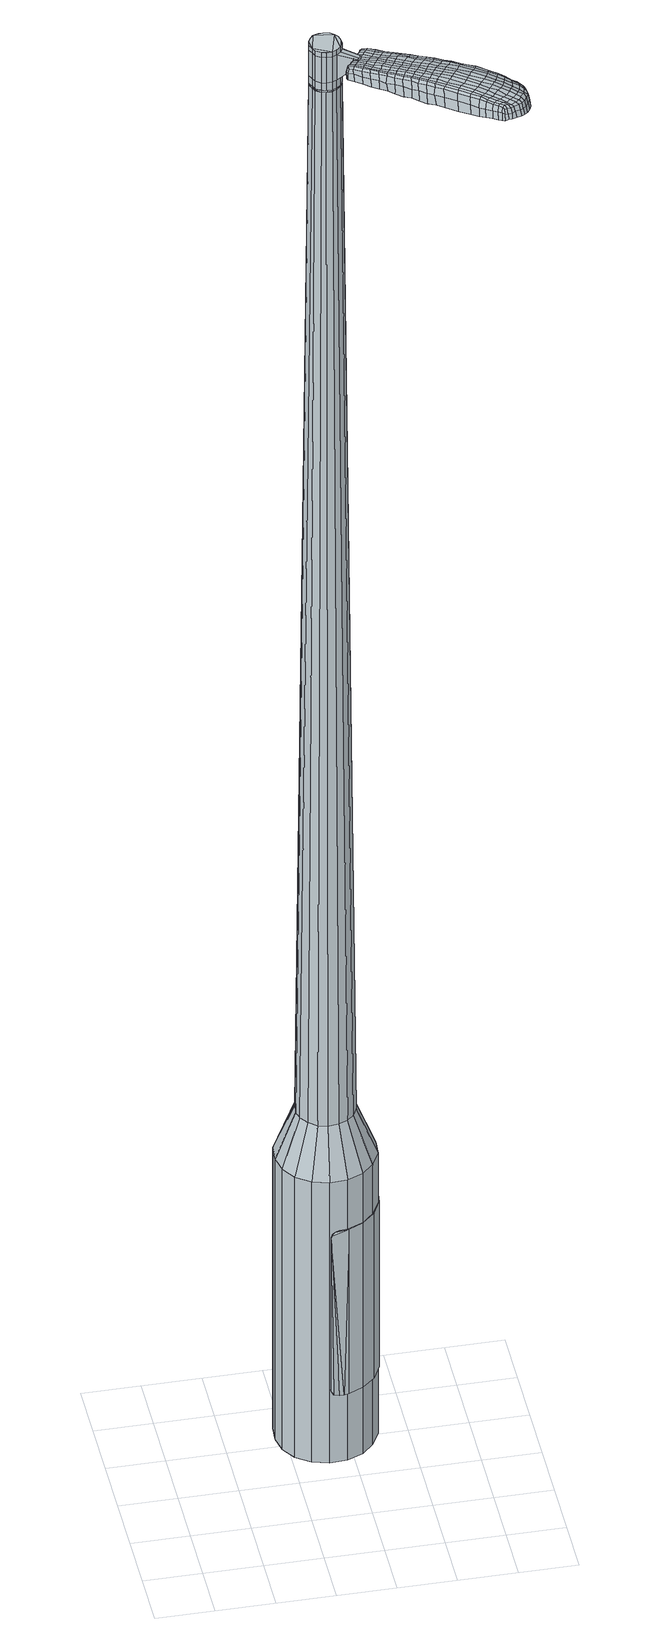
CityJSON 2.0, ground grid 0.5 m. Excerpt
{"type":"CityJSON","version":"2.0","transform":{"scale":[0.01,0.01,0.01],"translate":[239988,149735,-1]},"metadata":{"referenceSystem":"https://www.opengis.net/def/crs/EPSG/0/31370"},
"CityObjects":{
"object1":{"type":"GenericCityObject","attributes":{"cluster":923,"mean_distance_to_centroid":0.0969,"new_centroid_x":239989.31,"new_centroid_y":149736.63,"mean_distance_to_camera":7.57,"H1":14.71,"H2":13.17,"Z_final":115.5,"cluster2":-1,"proj_x":239984.48,"proj_y":149743.31,"id_line":44134,"bearing_l":54.13,"distance":8.24,"orientation":"right","G_obj":324.13},"geometry":[{"type":"MultiSurface","lod":"2","boundaries":[[[0,1,2,3]],[[1,4,5,2]],[[4,6,7,5]],[[6,8,9,7]],[[8,10,11,9]],[[10,12,13,11]],[[12,14,15,13]],[[14,16,17,15]],[[16,18,19,17]],[[18,20,21,19]],[[20,22,23,21]],[[22,24,25,23]],[[24,26,27,25]],[[26,28,29,27]],[[28,30,31,29]],[[30,32,33,31]],[[32,34,35,33]],[[34,0,3,35]],[[36,37,38,39]],[[38,40,41,42]],[[41,43,42]],[[42,44,45,46]],[[45,47,46]],[[46,48,49,50]],[[49,51,50]],[[42,46,50,38]],[[50,52,39,38]],[[53,36,39]],[[2,5,7,35]],[[7,9,11,15]],[[11,13,15]],[[15,17,19,23]],[[19,21,23]],[[23,25,27,31]],[[27,29,31]],[[15,23,31,7]],[[31,33,35,7]],[[3,2,35]],[[1,0,54,55]],[[0,34,56,54]],[[34,32,57,56]],[[32,30,58,57]],[[30,28,59,58]],[[28,26,60,59]],[[26,24,61,60]],[[24,22,62,61]],[[22,20,63,62]],[[20,18,64,63]],[[18,16,65,64]],[[16,14,66,65]],[[14,12,67,66]],[[12,10,68,67]],[[10,8,69,68]],[[8,6,70,69]],[[6,4,71,70]],[[4,1,55,71]],[[55,54,72,73]],[[54,56,74,72]],[[56,57,75,74]],[[57,58,76,75]],[[58,59,77,76]],[[59,60,78,77]],[[60,61,79,78]],[[61,62,80,79]],[[62,63,81,80]],[[63,64,82,81]],[[64,65,83,82]],[[65,66,84,83]],[[66,67,85,84]],[[67,68,86,85]],[[68,69,87,86]],[[69,70,88,87]],[[70,71,89,88]],[[71,55,73,89]],[[90,91,92,73]],[[93,94,91,90]],[[75,95,94,93]],[[96,97,95,75]],[[77,98,97,96]],[[99,100,98,77]],[[79,101,100,99]],[[80,102,101,79]],[[103,104,102,80]],[[82,105,104,103]],[[83,106,105,82]],[[107,108,106,83]],[[85,109,108,107]],[[110,111,109,85]],[[87,112,111,110]],[[113,114,112,87]],[[115,116,114,113]],[[73,92,116,115]],[[117,118,119,120]],[[121,117,120,122]],[[123,121,122,124]],[[125,123,124,126]],[[127,125,126,128]],[[129,127,128,130]],[[131,129,130,132]],[[133,131,132,134]],[[135,133,134,136]],[[137,135,136,138]],[[139,137,138,140]],[[141,139,140,142]],[[143,141,142,144]],[[145,143,144,146]],[[147,145,146,148]],[[149,147,148,150]],[[72,90,73]],[[72,74,93,90]],[[74,75,93]],[[76,96,75]],[[76,77,96]],[[78,99,77]],[[78,79,99]],[[81,103,80]],[[81,82,103]],[[84,107,83]],[[84,85,107]],[[86,110,85]],[[86,87,110]],[[88,113,87]],[[88,89,115,113]],[[89,73,115]],[[151,92,91]],[[152,116,92]],[[152,153,114,116]],[[153,112,114]],[[154,111,112]],[[154,109,111]],[[155,108,109]],[[155,106,108]],[[156,104,105]],[[156,102,104]],[[157,100,101]],[[157,98,100]],[[158,97,98]],[[158,95,97]],[[159,94,95]],[[159,151,91,94]],[[39,52,149,160]],[[92,151,161,150]],[[53,39,160,118]],[[151,159,119,161]],[[36,53,118,117]],[[159,95,120,119]],[[37,36,117,121]],[[95,158,122,120]],[[38,37,121,123]],[[158,98,124,122]],[[40,38,123,125]],[[98,157,126,124]],[[41,40,125,127]],[[157,101,128,126]],[[43,41,127,129]],[[101,102,130,128]],[[42,43,129,131]],[[102,156,132,130]],[[44,42,131,133]],[[156,105,134,132]],[[45,44,133,135]],[[105,106,136,134]],[[47,45,135,137]],[[106,155,138,136]],[[46,47,137,139]],[[155,109,140,138]],[[48,46,139,141]],[[109,154,142,140]],[[49,48,141,143]],[[154,112,144,142]],[[51,49,143,145]],[[112,153,146,144]],[[50,51,145,147]],[[153,152,148,146]],[[52,50,147,149]],[[152,92,150,148]],[[149,150,162,163]],[[150,161,164,162]],[[161,119,165,164]],[[119,118,166,165]],[[118,160,167,166]],[[160,149,163,167]],[[168,169,170,171]],[[172,168,171,173]],[[168,172,174,175]],[[169,168,175,176]],[[177,178,179,180]],[[181,177,180,182]],[[177,181,183,184]],[[178,177,184,185]],[[186,187,188,189]],[[190,186,189,191]],[[186,190,192,193]],[[187,186,193,194]],[[195,196,197,198]],[[199,195,198,200]],[[195,199,201,202]],[[196,195,202,203]],[[204,205,206,207]],[[208,204,207,209]],[[204,208,210,211]],[[205,204,211,212]],[[213,214,215,216]],[[217,213,216,218]],[[213,217,219,220]],[[214,213,220,221]],[[222,223,224,225]],[[214,222,225,215]],[[222,214,221,226]],[[223,222,226,227]],[[228,229,230,231]],[[223,228,231,224]],[[228,223,227,232]],[[229,228,232,233]],[[234,172,173,235]],[[229,234,235,230]],[[234,229,233,236]],[[172,234,236,174]],[[237,238,239,240]],[[241,237,240,242]],[[237,241,243,244]],[[238,237,244,245]],[[246,247,248,249]],[[238,246,249,239]],[[246,238,245,250]],[[247,246,250,251]],[[252,253,254,255]],[[247,252,255,248]],[[252,247,251,256]],[[253,252,256,257]],[[258,259,260,261]],[[253,258,261,254]],[[258,253,257,262]],[[259,258,262,263]],[[264,169,176,265]],[[259,264,265,260]],[[264,259,263,266]],[[169,264,266,170]],[[267,268,269,270]],[[271,267,270,272]],[[267,271,273,274]],[[268,267,274,275]],[[276,277,278,279]],[[268,276,279,269]],[[276,268,275,280]],[[277,276,280,281]],[[282,283,284,285]],[[277,282,285,278]],[[282,277,281,286]],[[283,282,286,287]],[[288,181,182,289]],[[283,288,289,284]],[[288,283,287,290]],[[181,288,290,183]],[[291,292,293,294]],[[295,291,294,296]],[[291,295,297,298]],[[292,291,298,299]],[[300,301,302,303]],[[292,300,303,293]],[[300,292,299,304]],[[301,300,304,305]],[[306,307,308,309]],[[301,306,309,302]],[[306,301,305,310]],[[307,306,310,311]],[[312,313,314,315]],[[307,312,315,308]],[[312,307,311,316]],[[313,312,316,317]],[[318,178,185,319]],[[313,318,319,314]],[[318,313,317,320]],[[178,318,320,179]],[[321,207,206,322]],[[323,321,322,324]],[[321,323,325,326]],[[207,321,326,209]],[[327,323,324,328]],[[329,327,328,330]],[[327,329,331,332]],[[323,327,332,325]],[[333,329,330,334]],[[335,333,334,336]],[[333,335,337,338]],[[329,333,338,331]],[[339,335,336,340]],[[341,339,340,342]],[[339,341,343,344]],[[335,339,344,337]],[[345,341,342,346]],[[196,345,346,197]],[[345,196,203,347]],[[341,345,347,343]],[[348,349,194,193]],[[350,348,193,192]],[[348,350,351,352]],[[349,348,352,353]],[[354,355,353,352]],[[356,354,352,351]],[[354,356,357,358]],[[355,354,358,359]],[[360,361,359,358]],[[362,360,358,357]],[[360,362,363,364]],[[361,360,364,365]],[[366,367,365,364]],[[368,366,364,363]],[[366,368,201,199]],[[367,366,199,200]],[[369,370,371,372]],[[271,369,372,273]],[[369,271,272,373]],[[370,369,373,374]],[[375,190,191,376]],[[370,375,376,371]],[[375,370,374,377]],[[190,375,377,192]],[[378,379,380,381]],[[217,378,381,219]],[[378,217,218,382]],[[379,378,382,383]],[[384,385,386,387]],[[379,384,387,380]],[[384,379,383,388]],[[385,384,388,389]],[[390,187,194,391]],[[385,390,391,386]],[[390,385,389,392]],[[187,390,392,188]],[[393,394,395,396]],[[175,393,396,176]],[[393,175,174,397]],[[394,393,397,398]],[[399,400,401,402]],[[394,399,402,395]],[[399,394,398,403]],[[400,399,403,404]],[[405,198,197,406]],[[400,405,406,401]],[[405,400,404,407]],[[198,405,407,200]],[[408,409,410,411]],[[180,408,411,182]],[[408,180,179,412]],[[409,408,412,413]],[[414,202,201,415]],[[409,414,415,410]],[[414,409,413,416]],[[202,414,416,203]],[[417,418,419,420]],[[295,417,420,297]],[[417,295,296,421]],[[418,417,421,422]],[[423,208,209,424]],[[418,423,424,419]],[[423,418,422,425]],[[208,423,425,210]],[[426,427,428,429]],[[241,426,429,243]],[[426,241,242,430]],[[427,426,430,431]],[[432,433,434,435]],[[427,432,435,428]],[[432,427,431,436]],[[433,432,436,437]],[[438,205,212,439]],[[433,438,439,434]],[[438,433,437,440]],[[205,438,440,206]],[[441,442,431,430]],[[240,441,430,242]],[[441,240,239,443]],[[442,441,443,444]],[[445,446,437,436]],[[442,445,436,431]],[[445,442,444,447]],[[446,445,447,448]],[[449,322,206,440]],[[446,449,440,437]],[[449,446,448,450]],[[322,449,450,324]],[[451,452,453,454]],[[298,451,454,299]],[[451,298,297,420]],[[452,451,420,419]],[[455,326,325,456]],[[452,455,456,453]],[[455,452,419,424]],[[326,455,424,209]],[[457,458,444,443]],[[249,457,443,239]],[[457,249,248,459]],[[458,457,459,460]],[[461,462,448,447]],[[458,461,447,444]],[[461,458,460,463]],[[462,461,463,464]],[[465,328,324,450]],[[462,465,450,448]],[[465,462,464,466]],[[328,465,466,330]],[[467,468,469,470]],[[304,467,470,305]],[[467,304,299,454]],[[468,467,454,453]],[[471,332,331,472]],[[468,471,472,469]],[[471,468,453,456]],[[332,471,456,325]],[[473,474,460,459]],[[255,473,459,248]],[[473,255,254,475]],[[474,473,475,476]],[[477,478,464,463]],[[474,477,463,460]],[[477,474,476,479]],[[478,477,479,480]],[[481,334,330,466]],[[478,481,466,464]],[[481,478,480,482]],[[334,481,482,336]],[[483,484,485,486]],[[310,483,486,311]],[[483,310,305,470]],[[484,483,470,469]],[[487,338,337,488]],[[484,487,488,485]],[[487,484,469,472]],[[338,487,472,331]],[[489,490,476,475]],[[261,489,475,254]],[[489,261,260,491]],[[490,489,491,492]],[[493,494,480,479]],[[490,493,479,476]],[[493,490,492,495]],[[494,493,495,496]],[[497,340,336,482]],[[494,497,482,480]],[[497,494,496,498]],[[340,497,498,342]],[[499,500,501,502]],[[316,499,502,317]],[[499,316,311,486]],[[500,499,486,485]],[[503,344,343,504]],[[500,503,504,501]],[[503,500,485,488]],[[344,503,488,337]],[[505,506,492,491]],[[265,505,491,260]],[[505,265,176,396]],[[506,505,396,395]],[[507,508,496,495]],[[506,507,495,492]],[[507,506,395,402]],[[508,507,402,401]],[[509,346,342,498]],[[508,509,498,496]],[[509,508,401,406]],[[346,509,406,197]],[[510,511,413,412]],[[320,510,412,179]],[[510,320,317,502]],[[511,510,502,501]],[[512,347,203,416]],[[511,512,416,413]],[[512,511,501,504]],[[347,512,504,343]],[[513,514,374,373]],[[270,513,373,272]],[[513,270,269,515]],[[514,513,515,516]],[[517,350,192,377]],[[514,517,377,374]],[[517,514,516,518]],[[350,517,518,351]],[[519,520,521,522]],[[220,519,522,221]],[[519,220,219,381]],[[520,519,381,380]],[[523,524,525,526]],[[520,523,526,521]],[[523,520,380,387]],[[524,523,387,386]],[[527,349,353,528]],[[524,527,528,525]],[[527,524,386,391]],[[349,527,391,194]],[[529,530,516,515]],[[279,529,515,269]],[[529,279,278,531]],[[530,529,531,532]],[[533,356,351,518]],[[530,533,518,516]],[[533,530,532,534]],[[356,533,534,357]],[[535,536,537,538]],[[226,535,538,227]],[[535,226,221,522]],[[536,535,522,521]],[[539,540,541,542]],[[536,539,542,537]],[[539,536,521,526]],[[540,539,526,525]],[[543,355,359,544]],[[540,543,544,541]],[[543,540,525,528]],[[355,543,528,353]],[[545,546,532,531]],[[285,545,531,278]],[[545,285,284,547]],[[546,545,547,548]],[[549,362,357,534]],[[546,549,534,532]],[[549,546,548,550]],[[362,549,550,363]],[[551,552,553,554]],[[232,551,554,233]],[[551,232,227,538]],[[552,551,538,537]],[[555,556,557,558]],[[552,555,558,553]],[[555,552,537,542]],[[556,555,542,541]],[[559,361,365,560]],[[556,559,560,557]],[[559,556,541,544]],[[361,559,544,359]],[[561,562,548,547]],[[289,561,547,284]],[[561,289,182,411]],[[562,561,411,410]],[[563,368,363,550]],[[562,563,550,548]],[[563,562,410,415]],[[368,563,415,201]],[[564,565,398,397]],[[236,564,397,174]],[[564,236,233,554]],[[565,564,554,553]],[[566,567,404,403]],[[565,566,403,398]],[[566,565,553,558]],[[567,566,558,557]],[[568,367,200,407]],[[567,568,407,404]],[[568,567,557,560]],[[367,568,560,365]],[[569,570,571,572]],[[572,571,573,574]],[[575,573,571,576]],[[576,571,570,577]],[[578,579,580,581]],[[581,580,582,583]],[[584,582,580,585]],[[585,580,579,586]],[[587,588,589,590]],[[590,589,591,592]],[[593,591,589,594]],[[594,589,588,595]],[[596,597,598,599]],[[599,598,600,601]],[[602,600,598,603]],[[603,598,597,604]],[[605,606,607,608]],[[608,607,609,610]],[[611,609,607,612]],[[612,607,606,613]],[[614,615,616,617]],[[617,616,618,619]],[[620,618,616,621]],[[621,616,615,622]],[[623,624,625,626]],[[626,625,615,614]],[[622,615,625,627]],[[627,625,624,628]],[[629,630,631,632]],[[632,631,624,623]],[[628,624,631,633]],[[633,631,630,634]],[[574,573,635,636]],[[636,635,630,629]],[[634,630,635,637]],[[637,635,573,575]],[[638,639,640,641]],[[641,640,642,643]],[[644,642,640,645]],[[645,640,639,646]],[[647,648,649,650]],[[650,649,639,638]],[[646,639,649,651]],[[651,649,648,652]],[[653,654,655,656]],[[656,655,648,647]],[[652,648,655,657]],[[657,655,654,658]],[[659,660,661,662]],[[662,661,654,653]],[[658,654,661,663]],[[663,661,660,664]],[[577,570,665,666]],[[666,665,660,659]],[[664,660,665,667]],[[667,665,570,569]],[[668,669,670,671]],[[671,670,672,673]],[[674,672,670,675]],[[675,670,669,676]],[[677,678,679,680]],[[680,679,669,668]],[[676,669,679,681]],[[681,679,678,682]],[[683,684,685,686]],[[686,685,678,677]],[[682,678,685,687]],[[687,685,684,688]],[[583,582,689,690]],[[690,689,684,683]],[[688,684,689,691]],[[691,689,582,584]],[[692,693,694,695]],[[695,694,696,697]],[[698,696,694,699]],[[699,694,693,700]],[[701,702,703,704]],[[704,703,693,692]],[[700,693,703,705]],[[705,703,702,706]],[[707,708,709,710]],[[710,709,702,701]],[[706,702,709,711]],[[711,709,708,712]],[[713,714,715,716]],[[716,715,708,707]],[[712,708,715,717]],[[717,715,714,718]],[[586,579,719,720]],[[720,719,714,713]],[[718,714,719,721]],[[721,719,579,578]],[[605,608,722,723]],[[723,722,724,725]],[[726,724,722,727]],[[727,722,608,610]],[[725,724,728,729]],[[729,728,730,731]],[[732,730,728,733]],[[733,728,724,726]],[[731,730,734,735]],[[735,734,736,737]],[[738,736,734,739]],[[739,734,730,732]],[[737,736,740,741]],[[741,740,742,743]],[[744,742,740,745]],[[745,740,736,738]],[[743,742,746,747]],[[747,746,597,596]],[[604,597,746,748]],[[748,746,742,744]],[[595,749,750,594]],[[594,750,751,593]],[[752,751,750,753]],[[753,750,749,754]],[[754,755,756,753]],[[753,756,757,752]],[[758,757,756,759]],[[759,756,755,760]],[[760,761,762,759]],[[759,762,763,758]],[[764,763,762,765]],[[765,762,761,766]],[[766,767,768,765]],[[765,768,769,764]],[[602,769,768,600]],[[600,768,767,601]],[[770,771,772,773]],[[773,772,672,674]],[[673,672,772,774]],[[774,772,771,775]],[[592,591,776,777]],[[777,776,771,770]],[[775,771,776,778]],[[778,776,591,593]],[[779,780,781,782]],[[782,781,618,620]],[[619,618,781,783]],[[783,781,780,784]],[[785,786,787,788]],[[788,787,780,779]],[[784,780,787,789]],[[789,787,786,790]],[[595,588,791,792]],[[792,791,786,785]],[[790,786,791,793]],[[793,791,588,587]],[[794,795,796,797]],[[797,796,576,577]],[[575,576,796,798]],[[798,796,795,799]],[[800,801,802,803]],[[803,802,795,794]],[[799,795,802,804]],[[804,802,801,805]],[[596,599,806,807]],[[807,806,801,800]],[[805,801,806,808]],[[808,806,599,601]],[[809,810,811,812]],[[812,811,581,583]],[[578,581,811,813]],[[813,811,810,814]],[[602,603,815,816]],[[816,815,810,809]],[[814,810,815,817]],[[817,815,603,604]],[[818,819,820,821]],[[821,820,696,698]],[[697,696,820,822]],[[822,820,819,823]],[[610,609,824,825]],[[825,824,819,818]],[[823,819,824,826]],[[826,824,609,611]],[[827,828,829,830]],[[830,829,642,644]],[[643,642,829,831]],[[831,829,828,832]],[[833,834,835,836]],[[836,835,828,827]],[[832,828,835,837]],[[837,835,834,838]],[[613,606,839,840]],[[840,839,834,833]],[[838,834,839,841]],[[841,839,606,605]],[[832,842,843,831]],[[831,843,641,643]],[[638,641,843,844]],[[844,843,842,845]],[[838,846,847,837]],[[837,847,842,832]],[[845,842,847,848]],[[848,847,846,849]],[[605,723,850,841]],[[841,850,846,838]],[[849,846,850,851]],[[851,850,723,725]],[[852,853,854,855]],[[855,854,699,700]],[[698,699,854,821]],[[821,854,853,818]],[[726,727,856,857]],[[857,856,853,852]],[[818,853,856,825]],[[825,856,727,610]],[[845,858,859,844]],[[844,859,650,638]],[[647,650,859,860]],[[860,859,858,861]],[[849,862,863,848]],[[848,863,858,845]],[[861,858,863,864]],[[864,863,862,865]],[[725,729,866,851]],[[851,866,862,849]],[[865,862,866,867]],[[867,866,729,731]],[[868,869,870,871]],[[871,870,705,706]],[[700,705,870,855]],[[855,870,869,852]],[[732,733,872,873]],[[873,872,869,868]],[[852,869,872,857]],[[857,872,733,726]],[[861,874,875,860]],[[860,875,656,647]],[[653,656,875,876]],[[876,875,874,877]],[[865,878,879,864]],[[864,879,874,861]],[[877,874,879,880]],[[880,879,878,881]],[[731,735,882,867]],[[867,882,878,865]],[[881,878,882,883]],[[883,882,735,737]],[[884,885,886,887]],[[887,886,711,712]],[[706,711,886,871]],[[871,886,885,868]],[[738,739,888,889]],[[889,888,885,884]],[[868,885,888,873]],[[873,888,739,732]],[[877,890,891,876]],[[876,891,662,653]],[[659,662,891,892]],[[892,891,890,893]],[[881,894,895,880]],[[880,895,890,877]],[[893,890,895,896]],[[896,895,894,897]],[[737,741,898,883]],[[883,898,894,881]],[[897,894,898,899]],[[899,898,741,743]],[[900,901,902,903]],[[903,902,717,718]],[[712,717,902,887]],[[887,902,901,884]],[[744,745,904,905]],[[905,904,901,900]],[[884,901,904,889]],[[889,904,745,738]],[[893,906,907,892]],[[892,907,666,659]],[[577,666,907,797]],[[797,907,906,794]],[[897,908,909,896]],[[896,909,906,893]],[[794,906,909,803]],[[803,909,908,800]],[[743,747,910,899]],[[899,910,908,897]],[[800,908,910,807]],[[807,910,747,596]],[[814,911,912,813]],[[813,912,721,578]],[[718,721,912,903]],[[903,912,911,900]],[[604,748,913,817]],[[817,913,911,814]],[[900,911,913,905]],[[905,913,748,744]],[[775,914,915,774]],[[774,915,671,673]],[[668,671,915,916]],[[916,915,914,917]],[[593,751,918,778]],[[778,918,914,775]],[[917,914,918,919]],[[919,918,751,752]],[[920,921,922,923]],[[923,922,621,622]],[[620,621,922,782]],[[782,922,921,779]],[[924,925,926,927]],[[927,926,921,920]],[[779,921,926,788]],[[788,926,925,785]],[[754,749,928,929]],[[929,928,925,924]],[[785,925,928,792]],[[792,928,749,595]],[[917,930,931,916]],[[916,931,680,668]],[[677,680,931,932]],[[932,931,930,933]],[[752,757,934,919]],[[919,934,930,917]],[[933,930,934,935]],[[935,934,757,758]],[[936,937,938,939]],[[939,938,627,628]],[[622,627,938,923]],[[923,938,937,920]],[[940,941,942,943]],[[943,942,937,936]],[[920,937,942,927]],[[927,942,941,924]],[[760,755,944,945]],[[945,944,941,940]],[[924,941,944,929]],[[929,944,755,754]],[[933,946,947,932]],[[932,947,686,677]],[[683,686,947,948]],[[948,947,946,949]],[[758,763,950,935]],[[935,950,946,933]],[[949,946,950,951]],[[951,950,763,764]],[[952,953,954,955]],[[955,954,633,634]],[[628,633,954,939]],[[939,954,953,936]],[[956,957,958,959]],[[959,958,953,952]],[[936,953,958,943]],[[943,958,957,940]],[[766,761,960,961]],[[961,960,957,956]],[[940,957,960,945]],[[945,960,761,760]],[[949,962,963,948]],[[948,963,690,683]],[[583,690,963,812]],[[812,963,962,809]],[[764,769,964,951]],[[951,964,962,949]],[[809,962,964,816]],[[816,964,769,602]],[[799,965,966,798]],[[798,966,637,575]],[[634,637,966,955]],[[955,966,965,952]],[[805,967,968,804]],[[804,968,965,799]],[[952,965,968,959]],[[959,968,967,956]],[[601,767,969,808]],[[808,969,967,805]],[[956,967,969,961]],[[961,969,767,766]],[[569,572,171,170]],[[572,574,173,171]],[[584,585,184,183]],[[585,586,185,184]],[[587,590,189,188]],[[590,592,191,189]],[[611,612,211,210]],[[612,613,212,211]],[[614,617,216,215]],[[617,619,218,216]],[[623,626,225,224]],[[626,614,215,225]],[[629,632,231,230]],[[632,623,224,231]],[[574,636,235,173]],[[636,629,230,235]],[[644,645,244,243]],[[645,646,245,244]],[[646,651,250,245]],[[651,652,251,250]],[[652,657,256,251]],[[657,658,257,256]],[[658,663,262,257]],[[663,664,263,262]],[[664,667,266,263]],[[667,569,170,266]],[[674,675,274,273]],[[675,676,275,274]],[[676,681,280,275]],[[681,682,281,280]],[[682,687,286,281]],[[687,688,287,286]],[[688,691,290,287]],[[691,584,183,290]],[[692,695,294,293]],[[695,697,296,294]],[[701,704,303,302]],[[704,692,293,303]],[[707,710,309,308]],[[710,701,302,309]],[[713,716,315,314]],[[716,707,308,315]],[[586,720,319,185]],[[720,713,314,319]],[[770,773,372,371]],[[773,674,273,372]],[[592,777,376,191]],[[777,770,371,376]],[[619,783,382,218]],[[783,784,383,382]],[[784,789,388,383]],[[789,790,389,388]],[[790,793,392,389]],[[793,587,188,392]],[[697,822,421,296]],[[822,823,422,421]],[[823,826,425,422]],[[826,611,210,425]],[[827,830,429,428]],[[830,644,243,429]],[[833,836,435,434]],[[836,827,428,435]],[[613,840,439,212]],[[840,833,434,439]],[[970,971,972,973]],[[974,975,973,972]],[[976,977,978,979]],[[980,981,982,983]],[[971,984,985,972]],[[986,974,972,985]],[[987,976,979,988]],[[989,990,981,980]],[[984,991,992,985]],[[992,993,986,985]],[[994,987,988,995]],[[996,990,989,997]],[[991,998,999,992]],[[999,1000,993,992]],[[1001,994,995,1002]],[[1003,996,997,1004]],[[1005,1006,1007,1008]],[[1009,1010,1006,1005]],[[1009,1011,1012,1010]],[[1011,1013,1014,1012]],[[1015,1016,1017,1018]],[[1019,1020,1016,1015]],[[1021,1022,1020,1019]],[[1023,1024,1022,1021]],[[1018,1007,1006,1015]],[[1015,1006,1010,1019]],[[1010,1012,1021,1019]],[[1012,1014,1023,1021]],[[979,978,975,974]],[[988,979,974,986]],[[993,995,988,986]],[[1000,1002,995,993]],[[980,983,977,976]],[[989,980,976,987]],[[997,989,987,994]],[[1004,997,994,1001]],[[981,1005,1008,982]],[[990,1009,1005,981]],[[1011,1009,990,996]],[[1013,1011,996,1003]],[[1025,1026,1027,1028]],[[1027,1029,1030,1031]],[[1027,1031,1032,1033]],[[1027,1033,1028]],[[1034,1025,1028,1035]],[[1036,1035,1028,1037]],[[1038,1037,1028]],[[1039,1027,1026,1040]],[[1041,1039,1040,1042]],[[1043,1041,1042,1044]],[[1045,1043,1044,1046]],[[1047,1045,1046,1048]],[[1048,1049,1050,1051]],[[1048,1051,1052,1053]],[[1048,1053,1054,1055]],[[1054,1056,1057,1058]],[[1054,1058,1059,1060]],[[1054,1060,1055]],[[1048,1055,1047]],[[1061,1062,1026,1025]],[[1063,1064,1029,1027]],[[1065,1066,1038,1028]],[[1062,1067,1040,1026]],[[1068,1063,1027,1039]],[[1067,1069,1042,1040]],[[1070,1068,1039,1041]],[[1069,1071,1044,1042]],[[1072,1070,1041,1043]],[[1071,1073,1046,1044]],[[1074,1072,1043,1045]],[[1073,1075,1048,1046]],[[1076,1074,1045,1047]],[[1075,1077,1049,1048]],[[1078,1079,1056,1054]],[[1080,1076,1047,1055]],[[1050,1049,1077,1081]],[[1051,1050,1081,1082]],[[1052,1051,1082,1083]],[[1053,1052,1083,1084]],[[1054,1053,1084,1078]],[[1085,1061,1025,1034]],[[1086,1085,1034,1035]],[[1087,1086,1035,1036]],[[1088,1087,1036,1037]],[[1066,1088,1037,1038]],[[1030,1029,1064,1089]],[[1057,1056,1079,1090]],[[1031,1030,1089,1091]],[[1032,1031,1091,1092]],[[1033,1032,1092,1093]],[[1028,1033,1093,1065]],[[1058,1057,1090,1094]],[[1059,1058,1094,1095]],[[1060,1059,1095,1096]],[[1055,1060,1096,1080]]]}]}
},
"vertices":[
[168,138,384],[158,128,384],[158,128,96],[168,138,96],[144,122,384],[144,122,96],[129,121,384],[129,121,96],[115,125,384],[115,125,96],[103,134,384],[103,134,96],[95,146,384],[95,146,96],[92,160,384],[92,160,96],[93,175,384],[93,175,96],[100,188,384],[100,188,96],[110,198,384],[110,198,96],[124,204,384],[124,204,96],[138,205,384],[138,205,96],[152,201,384],[152,201,96],[164,193,384],[164,193,96],[172,180,384],[172,180,96],[176,166,384],[176,166,96],[175,151,384],[175,151,96],[147,164,1524],[146,169,1524],[143,172,1524],[145,155,1524],[140,175,1524],[135,176,1524],[126,174,1524],[131,176,1524],[123,171,1524],[121,167,1524],[122,158,1524],[120,162,1524],[124,154,1524],[128,151,1524],[137,150,1524],[132,150,1524],[141,152,1524],[147,159,1524],[154,148,429],[148,142,429],[158,156,429],[159,165,429],[157,173,429],[152,181,429],[145,186,429],[136,188,429],[128,187,429],[120,184,429],[113,178,429],[110,170,429],[109,161,429],[111,153,429],[116,146,429],[123,140,429],[131,138,429],[140,139,429],[145,155,1483],[141,152,1483],[147,159,1483],[147,164,1483],[146,169,1483],[143,172,1483],[140,175,1483],[135,176,1483],[131,176,1483],[126,174,1483],[123,171,1483],[121,167,1483],[120,162,1483],[122,158,1483],[124,154,1483],[128,151,1483],[132,150,1483],[137,150,1483],[144,156,1483],[144,156,1485],[141,152,1485],[146,160,1483],[146,160,1485],[147,164,1485],[146,168,1483],[146,168,1485],[143,172,1485],[139,175,1483],[139,175,1485],[135,176,1485],[131,176,1485],[127,174,1483],[127,174,1485],[123,171,1485],[121,167,1485],[121,162,1483],[121,162,1485],[122,158,1485],[125,154,1483],[125,154,1485],[128,151,1485],[133,150,1483],[133,150,1485],[137,151,1483],[137,151,1485],[147,164,1519],[147,159,1519],[147,159,1493],[147,164,1493],[146,169,1519],[146,169,1493],[143,172,1519],[143,172,1493],[140,175,1519],[140,175,1493],[135,176,1519],[135,176,1493],[131,176,1519],[131,176,1493],[126,174,1519],[126,174,1493],[123,171,1519],[123,171,1493],[121,167,1519],[121,167,1493],[120,162,1519],[120,162,1493],[122,158,1519],[122,158,1493],[124,154,1519],[124,154,1493],[128,151,1519],[128,151,1493],[132,150,1519],[132,150,1493],[137,150,1519],[137,150,1493],[141,152,1519],[141,152,1493],[145,155,1485],[137,150,1485],[132,150,1485],[124,154,1485],[120,162,1485],[126,174,1485],[140,175,1485],[146,169,1485],[147,159,1485],[145,155,1519],[145,155,1493],[158,142,1513],[158,142,1518],[160,144,1513],[162,147,1513],[162,147,1518],[160,144,1518],[208,85,1519],[203,89,1518],[203,87,1509],[209,83,1510],[215,80,1519],[215,78,1510],[215,82,1526],[209,87,1525],[203,91,1525],[231,116,1519],[225,120,1518],[224,119,1525],[230,115,1525],[238,111,1519],[237,111,1526],[240,112,1510],[233,117,1510],[227,120,1509],[280,59,1519],[278,56,1519],[279,55,1513],[281,58,1513],[282,63,1519],[283,62,1513],[281,64,1524],[279,60,1524],[277,57,1524],[220,102,1530],[214,107,1529],[212,104,1529],[218,100,1530],[228,97,1531],[226,94,1531],[230,100,1530],[222,105,1530],[216,109,1529],[155,149,1512],[153,147,1512],[154,147,1517],[156,149,1517],[157,152,1512],[157,151,1517],[157,151,1506],[156,149,1506],[154,147,1506],[257,51,1519],[254,53,1519],[254,51,1512],[257,50,1512],[259,50,1518],[259,49,1512],[259,51,1522],[258,53,1523],[255,54,1524],[250,55,1519],[245,58,1519],[245,56,1512],[250,54,1512],[251,57,1524],[246,60,1525],[240,61,1519],[234,66,1519],[234,64,1511],[240,60,1511],[241,63,1526],[234,68,1526],[225,73,1519],[225,71,1510],[225,74,1526],[151,132,1513],[157,127,1513],[157,128,1518],[151,133,1517],[147,135,1512],[148,135,1516],[147,134,1506],[151,130,1507],[157,125,1507],[163,122,1514],[169,117,1515],[169,119,1520],[163,123,1519],[163,120,1507],[169,116,1507],[174,112,1515],[180,108,1516],[180,109,1522],[175,114,1521],[175,111,1508],[180,106,1508],[186,103,1517],[192,98,1517],[192,100,1524],[186,105,1523],[186,101,1508],[192,97,1509],[197,94,1518],[197,96,1524],[197,92,1509],[279,80,1519],[276,82,1519],[275,81,1524],[278,79,1523],[280,78,1518],[279,78,1522],[282,78,1512],[280,80,1512],[278,83,1512],[273,85,1519],[268,89,1519],[267,88,1525],[272,85,1524],[274,86,1512],[270,90,1512],[264,93,1519],[257,98,1519],[256,97,1526],[262,92,1526],[265,93,1511],[259,98,1511],[248,104,1519],[246,104,1526],[250,105,1510],[169,156,1513],[175,152,1513],[177,152,1507],[170,156,1507],[164,159,1512],[165,159,1506],[164,158,1516],[168,156,1517],[174,151,1518],[182,148,1514],[188,144,1515],[190,144,1507],[183,148,1507],[180,147,1519],[187,143,1520],[194,140,1515],[201,136,1516],[202,136,1508],[196,140,1508],[193,139,1521],[199,135,1522],[207,132,1517],[213,128,1517],[215,128,1509],[209,132,1508],[205,131,1523],[211,127,1524],[219,124,1518],[221,124,1509],[218,123,1524],[160,145,1519],[159,143,1519],[166,141,1520],[165,139,1520],[168,143,1520],[162,148,1519],[172,137,1522],[171,135,1522],[178,132,1523],[177,130,1523],[180,135,1523],[174,139,1521],[184,128,1524],[183,126,1524],[190,124,1525],[189,121,1525],[192,126,1525],[186,131,1524],[196,119,1526],[195,117,1526],[202,115,1527],[201,113,1527],[204,118,1527],[198,122,1526],[208,111,1528],[206,108,1528],[210,114,1528],[277,62,1527],[274,59,1527],[278,65,1526],[275,68,1527],[273,64,1528],[271,61,1528],[268,68,1529],[266,65,1529],[270,72,1528],[264,76,1530],[262,72,1530],[260,69,1530],[256,77,1531],[254,74,1531],[258,80,1530],[251,85,1531],[249,82,1531],[246,79,1531],[238,89,1531],[236,87,1531],[240,93,1531],[282,76,1518],[282,73,1519],[283,73,1513],[283,76,1513],[280,76,1523],[281,73,1523],[282,68,1519],[283,68,1513],[281,69,1524],[262,50,1518],[265,50,1518],[264,51,1523],[261,51,1523],[262,49,1513],[265,49,1513],[268,51,1519],[272,52,1519],[271,53,1524],[267,52,1523],[269,50,1513],[273,51,1513],[275,53,1519],[274,54,1524],[276,53,1513],[209,88,1528],[211,90,1528],[205,94,1528],[204,93,1527],[216,83,1528],[218,84,1529],[212,92,1529],[214,94,1530],[209,99,1529],[207,96,1528],[219,86,1529],[222,89,1530],[216,97,1530],[210,101,1529],[224,91,1531],[228,114,1528],[227,112,1529],[234,107,1529],[236,109,1528],[222,118,1527],[221,116,1528],[225,109,1529],[232,104,1530],[219,113,1528],[162,159,1512],[161,157,1512],[161,156,1517],[163,158,1517],[163,159,1506],[162,158,1506],[159,155,1512],[160,154,1517],[160,155,1506],[146,137,1512],[147,139,1512],[147,138,1506],[146,136,1506],[147,137,1517],[148,139,1517],[148,141,1512],[150,143,1512],[151,142,1506],[149,140,1506],[150,140,1517],[151,142,1517],[152,145,1512],[152,144,1506],[153,144,1517],[152,134,1519],[153,135,1519],[158,129,1520],[159,131,1520],[154,137,1519],[156,139,1519],[160,133,1520],[162,135,1520],[157,141,1519],[163,137,1520],[167,155,1519],[166,153,1519],[172,149,1520],[173,151,1520],[164,151,1519],[170,146,1520],[163,125,1521],[164,126,1521],[169,120,1522],[170,121,1522],[166,128,1521],[167,130,1521],[172,123,1522],[173,126,1523],[169,132,1522],[175,128,1523],[179,146,1521],[178,145,1521],[184,141,1522],[186,142,1522],[176,142,1521],[182,138,1522],[175,115,1523],[176,117,1523],[181,111,1524],[182,112,1524],[178,119,1523],[179,121,1524],[183,114,1525],[185,117,1525],[181,123,1524],[187,119,1525],[192,138,1523],[191,137,1523],[197,132,1524],[198,134,1524],[188,134,1524],[195,130,1525],[187,106,1525],[188,108,1525],[192,102,1526],[194,103,1526],[189,110,1526],[191,112,1526],[195,105,1527],[197,108,1527],[193,115,1526],[199,110,1527],[204,130,1525],[203,128,1525],[209,124,1526],[210,126,1526],[201,125,1526],[207,121,1527],[198,97,1527],[199,99,1527],[201,101,1527],[203,103,1528],[205,106,1528],[216,122,1527],[215,120,1527],[213,117,1528],[278,77,1525],[279,75,1525],[275,80,1526],[276,77,1526],[279,70,1526],[276,73,1527],[259,53,1525],[262,53,1525],[259,55,1526],[256,55,1525],[265,53,1525],[269,54,1526],[265,57,1527],[262,55,1526],[272,56,1526],[268,59,1527],[271,83,1526],[271,81,1527],[267,87,1527],[266,85,1528],[271,76,1528],[265,80,1529],[252,57,1526],[254,58,1527],[249,61,1528],[247,60,1527],[257,59,1527],[260,60,1528],[254,64,1529],[252,62,1528],[263,62,1528],[257,67,1530],[262,91,1528],[261,88,1529],[255,96,1528],[254,93,1529],[260,85,1529],[253,90,1530],[242,64,1528],[244,65,1528],[237,70,1529],[235,69,1528],[246,66,1529],[249,68,1530],[242,74,1530],[239,71,1530],[251,71,1530],[244,76,1531],[246,103,1529],[245,100,1529],[243,97,1530],[226,76,1528],[227,77,1529],[229,79,1530],[232,81,1530],[234,84,1531],[204,89,1509],[204,91,1518],[210,87,1518],[210,84,1509],[216,81,1519],[217,79,1510],[217,83,1525],[210,88,1525],[204,93,1525],[223,118,1525],[224,118,1518],[230,114,1518],[229,114,1525],[237,110,1519],[236,109,1525],[239,110,1510],[232,115,1509],[226,119,1509],[277,57,1513],[276,57,1519],[278,60,1519],[279,59,1513],[280,63,1519],[281,63,1513],[279,64,1524],[277,61,1524],[275,58,1524],[213,104,1528],[215,106,1528],[221,102,1529],[219,99,1529],[228,97,1529],[226,94,1529],[230,100,1529],[223,105,1529],[217,109,1528],[156,145,1516],[155,146,1512],[157,148,1512],[157,147,1516],[158,150,1512],[159,150,1516],[159,150,1506],[157,148,1506],[156,145,1506],[255,53,1512],[255,55,1519],[258,53,1518],[258,52,1512],[260,52,1518],[260,51,1512],[260,53,1522],[258,54,1523],[256,56,1523],[246,58,1512],[246,60,1519],[251,57,1519],[251,55,1512],[251,58,1524],[247,61,1525],[235,66,1511],[235,68,1519],[241,63,1519],[242,61,1511],[242,65,1525],[235,69,1526],[226,74,1519],[226,72,1510],[226,76,1526],[158,130,1518],[158,128,1513],[153,133,1513],[153,134,1517],[149,136,1512],[150,137,1515],[149,135,1506],[153,132,1506],[158,127,1507],[170,120,1520],[170,119,1514],[164,123,1514],[164,125,1519],[164,122,1507],[170,117,1507],[182,111,1522],[181,109,1516],[176,114,1515],[176,115,1521],[176,112,1508],[182,107,1508],[193,102,1523],[193,100,1517],[187,105,1516],[187,106,1522],[187,103,1508],[193,98,1508],[199,95,1517],[199,97,1524],[199,93,1509],[274,80,1523],[275,81,1519],[277,79,1518],[276,78,1523],[279,77,1518],[278,77,1522],[280,78,1512],[279,79,1512],[277,81,1512],[266,87,1525],[267,88,1519],[271,84,1519],[270,83,1524],[273,84,1512],[269,88,1512],[255,95,1526],[256,96,1519],[262,91,1519],[261,91,1525],[264,92,1511],[258,97,1511],[247,103,1519],[245,102,1526],[249,103,1510],[176,151,1507],[174,150,1513],[168,154,1513],[169,155,1506],[164,157,1512],[165,157,1506],[164,156,1515],[167,154,1517],[173,150,1518],[189,143,1507],[187,142,1514],[181,146,1514],[182,147,1507],[180,146,1519],[186,142,1520],[201,135,1508],[200,134,1516],[193,138,1515],[195,139,1508],[192,138,1521],[198,134,1522],[214,127,1508],[212,126,1517],[206,130,1516],[208,131,1508],[204,130,1522],[211,126,1523],[218,122,1517],[220,123,1509],[217,122,1524],[161,145,1518],[159,143,1518],[167,141,1519],[165,139,1519],[168,143,1519],[163,147,1518],[173,136,1520],[171,134,1520],[179,132,1521],[177,130,1521],[180,134,1521],[174,139,1520],[185,128,1523],[183,125,1523],[191,123,1524],[189,121,1524],[193,126,1524],[187,130,1523],[197,119,1525],[195,117,1525],[203,115,1526],[201,112,1526],[205,117,1526],[199,122,1525],[209,110,1527],[207,108,1527],[211,113,1527],[273,60,1526],[275,62,1526],[277,66,1525],[274,68,1526],[272,65,1526],[270,62,1526],[265,65,1528],[267,68,1528],[269,72,1527],[263,76,1528],[261,72,1529],[259,70,1529],[254,74,1530],[256,77,1530],[258,80,1529],[250,85,1530],[248,82,1530],[246,79,1530],[236,87,1530],[238,89,1530],[240,92,1530],[281,73,1513],[280,73,1518],[280,75,1518],[281,76,1512],[278,76,1523],[279,73,1523],[280,68,1519],[281,68,1513],[279,69,1523],[264,53,1523],[264,52,1518],[262,52,1518],[261,53,1523],[262,51,1512],[264,51,1512],[270,55,1523],[271,54,1519],[268,53,1519],[267,54,1523],[268,52,1513],[271,53,1513],[274,55,1519],[273,56,1524],[275,55,1513],[206,94,1527],[211,90,1527],[210,89,1527],[205,94,1526],[217,84,1527],[218,85,1528],[209,99,1528],[215,94,1528],[213,92,1528],[207,96,1527],[220,87,1528],[222,89,1529],[217,97,1529],[211,101,1528],[224,92,1529],[234,107,1528],[227,112,1527],[228,113,1527],[235,108,1527],[222,117,1526],[221,116,1527],[225,108,1528],[232,103,1528],[219,112,1527],[163,155,1516],[163,156,1512],[163,157,1512],[163,156,1516],[164,157,1506],[164,156,1506],[161,153,1512],[161,153,1516],[162,153,1506],[149,136,1506],[149,137,1512],[148,137,1512],[148,136,1506],[149,137,1516],[150,137,1516],[152,141,1506],[152,142,1512],[150,139,1512],[151,138,1506],[151,139,1516],[153,141,1516],[153,144,1512],[154,143,1506],[154,143,1516],[154,135,1518],[153,134,1518],[159,130,1519],[159,131,1519],[156,139,1518],[155,137,1518],[161,132,1519],[162,134,1519],[158,141,1518],[164,137,1519],[172,149,1519],[166,152,1518],[167,153,1518],[173,149,1519],[165,150,1518],[170,146,1519],[165,126,1520],[165,125,1520],[170,121,1521],[171,121,1521],[168,130,1520],[166,128,1520],[172,123,1521],[174,125,1521],[170,132,1520],[176,128,1521],[185,140,1521],[179,144,1520],[179,145,1520],[185,141,1521],[177,142,1520],[183,137,1521],[177,117,1522],[176,116,1522],[182,112,1523],[183,112,1523],[180,121,1522],[178,119,1522],[184,114,1523],[186,117,1524],[181,123,1523],[187,119,1524],[197,132,1523],[191,136,1522],[192,137,1522],[198,133,1523],[189,133,1522],[195,129,1523],[188,108,1524],[188,107,1524],[193,102,1525],[194,103,1525],[192,112,1525],[190,110,1524],[196,105,1525],[198,108,1526],[193,114,1525],[199,110,1526],[209,124,1525],[203,128,1524],[204,129,1524],[210,125,1525],[201,125,1524],[207,121,1525],[200,99,1526],[199,98,1526],[203,103,1527],[201,101,1526],[205,106,1527],[215,120,1526],[216,121,1526],[213,117,1526],[277,74,1524],[277,77,1524],[274,79,1525],[275,77,1525],[277,70,1525],[275,73,1525],[259,56,1525],[262,54,1524],[260,54,1524],[257,56,1525],[265,58,1526],[268,56,1525],[265,55,1524],[262,57,1525],[271,57,1525],[268,60,1526],[270,80,1526],[270,82,1526],[266,86,1526],[266,84,1527],[270,76,1526],[265,80,1527],[249,62,1527],[254,59,1526],[252,59,1526],[247,62,1526],[254,65,1528],[260,61,1527],[257,60,1526],[252,63,1527],[263,63,1527],[257,67,1528],[261,88,1527],[261,90,1527],[254,95,1527],[254,93,1528],[259,84,1528],[252,89,1529],[237,70,1528],[244,66,1527],[242,65,1527],[236,70,1527],[242,74,1529],[249,69,1529],[246,67,1528],[239,72,1528],[251,71,1529],[244,76,1530],[244,100,1528],[245,101,1528],[242,96,1529],[228,78,1528],[227,77,1528],[232,82,1529],[230,79,1529],[234,84,1530],[148,135,1508],[152,141,1508],[178,121,1509],[174,114,1509],[195,108,1510],[190,101,1510],[227,84,1512],[221,76,1512],[207,87,1511],[212,94,1511],[241,73,1513],[253,66,1514],[247,59,1514],[236,66,1513],[156,146,1508],[183,127,1509],[200,115,1510],[232,91,1512],[218,102,1511],[247,81,1513],[258,73,1514],[160,152,1508],[187,134,1509],[205,122,1510],[238,99,1512],[223,110,1511],[263,80,1514],[252,88,1513],[164,157,1508],[192,140,1509],[210,129,1510],[243,107,1512],[229,117,1511],[268,87,1514],[258,96,1513],[264,58,1514],[268,57,1514],[264,51,1514],[259,52,1514],[269,65,1514],[273,62,1514],[274,72,1514],[277,68,1514],[279,79,1514],[281,74,1514],[274,56,1515],[278,57,1515],[278,56,1515],[271,52,1515],[276,60,1515],[279,58,1515],[279,63,1515],[280,59,1515],[282,67,1515],[280,60,1515],[172,183,334],[174,180,334],[174,180,165],[166,192,171],[172,183,165],[170,187,165],[168,189,166],[167,191,167],[166,192,169],[170,187,334],[168,189,333],[167,191,332],[166,192,331],[166,192,328],[178,166,165],[178,166,334],[176,151,165],[176,151,334],[169,137,165],[169,137,334],[158,127,165],[158,127,334],[145,121,165],[145,121,334],[141,120,334],[137,120,334],[134,120,333],[132,119,332],[131,119,331],[130,119,328],[141,120,165],[130,119,171],[131,119,169],[132,119,167],[134,120,166],[137,120,165],[169,182,334],[172,179,334],[172,179,165],[169,182,165],[164,190,171],[164,190,328],[175,165,334],[175,165,165],[173,152,334],[173,152,165],[167,139,334],[167,139,165],[157,129,334],[157,129,165],[144,123,334],[144,123,165],[140,123,334],[130,122,328],[130,122,171],[140,123,165],[137,123,334],[134,122,333],[132,122,332],[131,122,331],[167,185,334],[166,187,333],[165,189,332],[164,190,331],[167,185,165],[131,122,169],[166,187,166],[165,189,167],[164,190,169],[132,122,167],[134,122,166],[137,123,165]
]}
